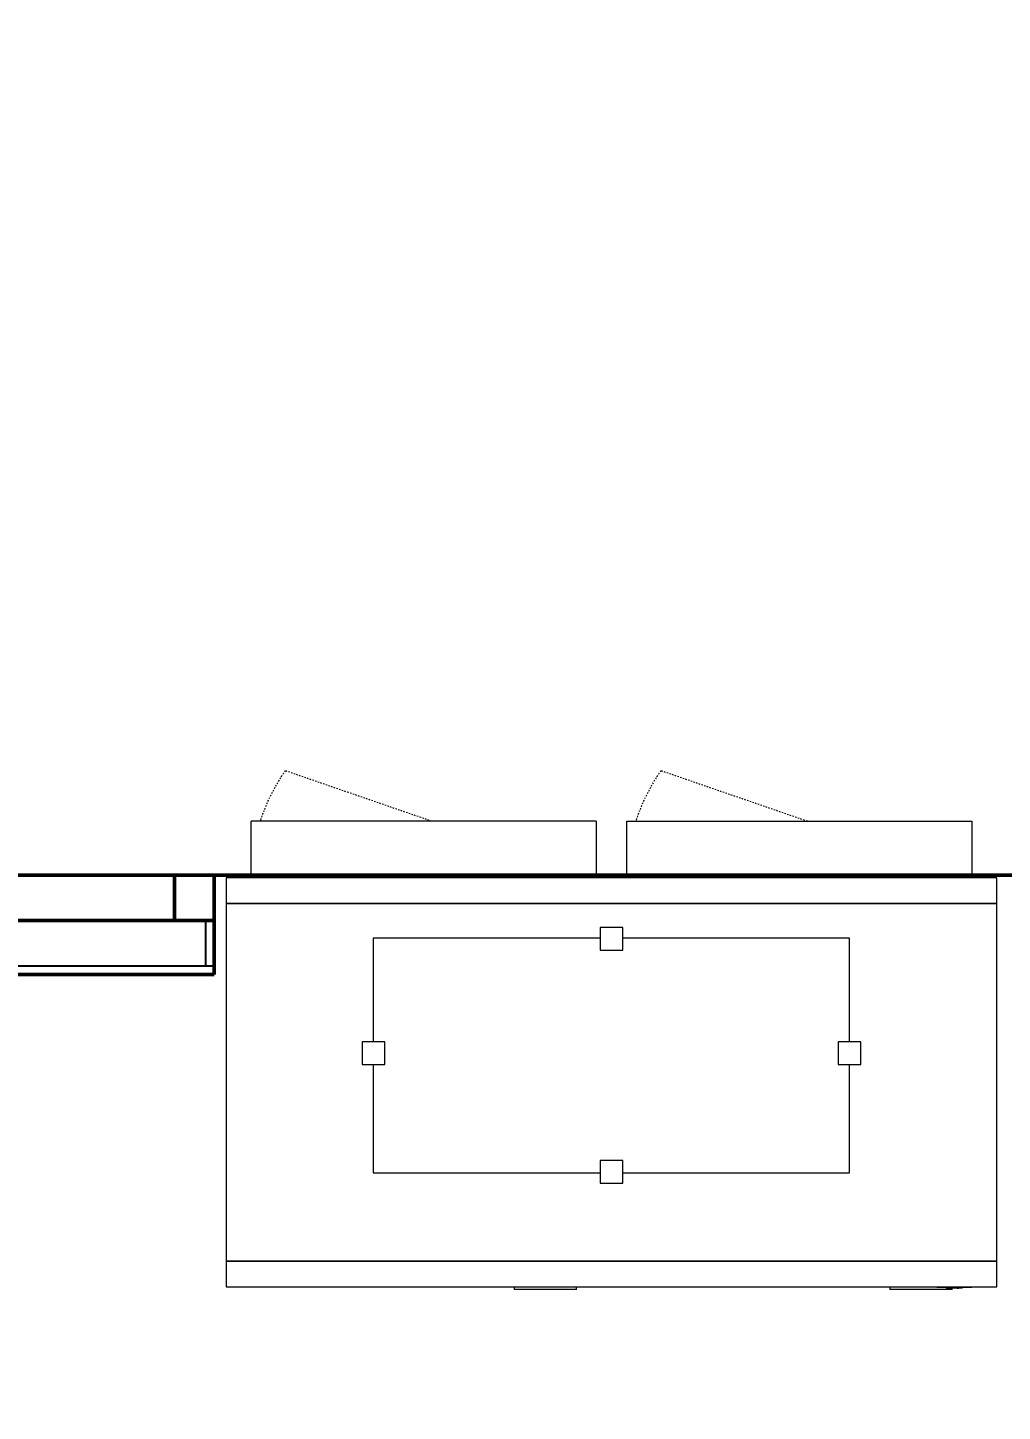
# Model space of a CAD drawing. Header units: inches. Extents: x -460 to 10305, y -938 to 5356.
# Drawn here: x 1057.3 to 1143.3, y 915 to 1037 of the extents above; entities that cross this region are included whole.
import ezdxf
from ezdxf import colors
from ezdxf.entities.mleader import LeaderData, LeaderLine
from ezdxf.math import Vec2, Vec3

# ---------------------------------------------------------------- set-up
doc = ezdxf.new("R2010")
doc.units = ezdxf.units.IN
doc.header["$MEASUREMENT"] = 0
doc.linetypes.add('01-0263-G-DWG-BFP-ARCH$0$Dash', pattern=[0.25, 0.125, -0.125])
doc.layers.add('01-0263-G-DWG-BFP-ARCH$0$SP-CASE', color=11, linetype='Continuous', lineweight=13)
doc.layers.add('01-0263-G-DWG-BFP-ARCH$0$SP-WALL', color=7, linetype='Continuous')
doc.layers.add('T-Detl-Wrko-ISD50184 Kitchen Ringer', color=150, linetype='Continuous')

# ---------------------------------------------------------------- blocks, each defined once
blk = doc.blocks.new('01-0263-G-DWG-BFP-ARCH', base_point=(1295.16, 1352.86))
at = {"layer": '01-0263-G-DWG-BFP-ARCH$0$SP-CASE', "linetype": '01-0263-G-DWG-BFP-ARCH$0$Dash', "lineweight": 5}
for p, q in [((2387.84, 2316.62), (2374.93, 2321.07)), ((2420.98, 2316.62), (2408.06, 2321.07))]:
    blk.add_line(p, q, dxfattribs=at)
at = {"layer": '01-0263-G-DWG-BFP-ARCH$0$SP-CASE'}
for p, q in [((2371.91, 2311.69), (2371.91, 2316.62)), ((2402.35, 2316.62), (2371.91, 2316.62)), ((2402.35, 2316.62), (2402.35, 2311.62)), ((2405.05, 2311.62), (2405.05, 2316.62)), ((2405.05, 2316.62), (2435.48, 2316.62)), ((2435.48, 2316.62), (2435.48, 2311.62)), ((2437.7, 2311.62), (2369.7, 2311.62)), ((2369.7, 2311.62), (2369.7, 2309.37)), ((2371.9, 2311.69), (2374.99, 2311.69)), ((2371.9, 2311.69), (2371.9, 2311.62)), ((2372.74, 2311.75), (2373.19, 2311.75)), ((2372.74, 2311.75), (2372.74, 2311.69)), ((2373.08, 2311.75), (2373.08, 2311.69)), ((2373.19, 2311.75), (2373.08, 2311.75)), ((2373.08, 2311.75), (2373.82, 2311.75)), ((2373.65, 2311.87), (2379.15, 2311.87)), ((2373.65, 2311.87), (2373.65, 2311.75)), ((2373.71, 2311.75), (2374.16, 2311.75)), ((2373.82, 2311.75), (2373.71, 2311.75)), ((2373.82, 2311.69), (2373.82, 2311.75)), ((2374.16, 2311.69), (2374.16, 2311.75)), ((2374.99, 2311.62), (2374.99, 2311.69)), ((2379.15, 2311.62), (2379.15, 2311.87)), ((2406.78, 2311.87), (2412.28, 2311.87)), ((2406.78, 2311.87), (2406.78, 2311.62)), ((2412.28, 2311.62), (2412.28, 2311.87)), ((2437.7, 2309.37), (2437.7, 2311.62)), ((2369.7, 2309.37), (2437.7, 2309.37)), ((2437.7, 2309.37), (2369.7, 2309.37)), ((2369.7, 2309.37), (2369.7, 2277.81)), ((2437.7, 2277.81), (2437.7, 2309.37)), ((2404.7, 2307.24), (2402.7, 2307.24)), ((2402.7, 2307.24), (2402.7, 2305.24)), ((2404.7, 2305.24), (2404.7, 2307.24)), ((2402.7, 2306.3), (2382.68, 2306.3)), ((2382.68, 2306.3), (2382.68, 2297.16)), ((2424.71, 2306.3), (2404.7, 2306.3)), ((2424.71, 2297.16), (2424.71, 2306.3)), ((2402.7, 2305.24), (2404.7, 2305.24)), ((2383.69, 2297.16), (2381.69, 2297.16)), ((2381.69, 2297.16), (2381.69, 2295.16)), ((2383.69, 2295.16), (2383.69, 2297.16)), ((2425.7, 2297.16), (2423.7, 2297.16)), ((2423.7, 2297.16), (2423.7, 2295.16)), ((2425.7, 2295.16), (2425.7, 2297.16)), ((2381.69, 2295.16), (2383.69, 2295.16)), ((2382.68, 2295.16), (2382.68, 2285.62)), ((2423.7, 2295.16), (2425.7, 2295.16)), ((2424.71, 2285.62), (2424.71, 2295.16)), ((2404.7, 2286.69), (2402.7, 2286.69)), ((2402.7, 2286.69), (2402.7, 2284.69)), ((2404.7, 2284.69), (2404.7, 2286.69)), ((2382.68, 2285.62), (2402.7, 2285.62)), ((2404.7, 2285.62), (2424.71, 2285.62)), ((2402.7, 2284.69), (2404.7, 2284.69)), ((2437.7, 2277.81), (2369.7, 2277.81)), ((2369.7, 2277.81), (2369.7, 2275.56)), ((2369.7, 2277.81), (2437.7, 2277.81)), ((2437.7, 2275.56), (2437.7, 2277.81)), ((2369.7, 2275.56), (2437.7, 2275.56)), ((2395.11, 2275.56), (2395.11, 2275.31)), ((2400.61, 2275.31), (2395.11, 2275.31)), ((2400.61, 2275.31), (2400.61, 2275.56)), ((2428.25, 2275.56), (2428.25, 2275.31)), ((2433.75, 2275.31), (2428.25, 2275.31)), ((2432.4, 2275.56), (2432.4, 2275.5)), ((2435.49, 2275.5), (2432.4, 2275.5)), ((2433.23, 2275.5), (2433.23, 2275.44)), ((2433.68, 2275.44), (2433.23, 2275.44)), ((2433.57, 2275.5), (2433.57, 2275.44)), ((2433.57, 2275.44), (2433.68, 2275.44)), ((2434.31, 2275.44), (2433.57, 2275.44)), ((2433.75, 2275.31), (2433.75, 2275.44)), ((2434.65, 2275.44), (2434.2, 2275.44)), ((2434.2, 2275.44), (2434.31, 2275.44)), ((2434.31, 2275.44), (2434.31, 2275.5)), ((2434.65, 2275.44), (2434.65, 2275.5)), ((2435.49, 2275.5), (2435.49, 2275.56))]:
    blk.add_line(p, q, dxfattribs=at)
at = {"layer": '01-0263-G-DWG-BFP-ARCH$0$SP-CASE', "linetype": '01-0263-G-DWG-BFP-ARCH$0$Dash', "lineweight": 5}
for centre in [(2388.49, 2311.53), (2421.63, 2311.53)]:
    blk.add_arc(centre, 16.59, 144.8907, 162.0241, dxfattribs=at)
at = {"layer": '01-0263-G-DWG-BFP-ARCH$0$SP-WALL', "lineweight": 50}
for p, q in [((2444.16, 2311.86), (2248.9, 2311.86)), ((2365.16, 2307.86), (2365.16, 2311.86)), ((2368.66, 2303.11), (2368.66, 2311.86)), ((2222.66, 2307.86), (2368.66, 2307.86)), ((2277.57, 2303.11), (2368.66, 2303.11))]:
    blk.add_line(p, q, dxfattribs=at)
at = {"layer": '01-0263-G-DWG-BFP-ARCH$0$SP-WALL'}
for p, q in [((2367.91, 2303.86), (2367.91, 2307.86)), ((2222.03, 2303.86), (2368.66, 2303.86))]:
    blk.add_line(p, q, dxfattribs=at)

msp = doc.modelspace()

# ---------------------------------------------------------------- block references
msp.add_blockref('01-0263-G-DWG-BFP-ARCH', (0.26, 3.26))

# ---------------------------------------------------------------- next in the draw order: leaders
at = {"layer": 'T-Detl-Wrko-ISD50184 Kitchen Ringer'}
ml = msp.add_multileader_mtext('Standard', dxfattribs=at)
ml.set_content('ISD50184\\PInstall a tie cable from the office, room G27 to the wall and tie in the external ringer.', color=256)
ml.set_leader_properties()
ml.build(insert=Vec2(0, 0))
ml.multileader.update_dxf_attribs({"text_right_attachment_type": 6, "dogleg_length": 0.36, "arrow_head_size": 0.18})
ctx = ml.context
ctx.base_point, ctx.char_height, ctx.arrow_head_size, ctx.landing_gap_size, ctx.plane_origin = Vec3(1243.15, 1474.44), 20, 0.18, 0.09, Vec3(803.64, 1058.45)
ctx.right_attachment = 6
notes = []
notes.append((ctx, [(1, (1, 1, 0), (1570.36, 1461.1), (-1, 0), 0.36, [(0, [(803.64, 1058.45)], 0, []), (1, [(1780.07, 707.38)], 0, [])])]))
ctx.mtext.insert, ctx.mtext.width, ctx.mtext.flow_direction = Vec3(1243.24, 1487.77), 342.1472, 5
for ctx, leaders in notes:
    for number, flags, end, landing, length, lines in leaders:
        leader = LeaderData()
        leader.index, (leader.has_last_leader_line, leader.has_dogleg_vector, leader.attachment_direction) = number, flags
        leader.last_leader_point, leader.dogleg_vector, leader.dogleg_length = Vec3(end), Vec3(landing), length
        for number, points, colour, breaks in lines:
            line = LeaderLine()
            line.index, line.vertices, line.color, line.breaks = number, Vec3.list(points), colors.encode_raw_color(colour), breaks
            leader.lines.append(line)
        ctx.leaders.append(leader)

doc.saveas('drawing.dxf')
